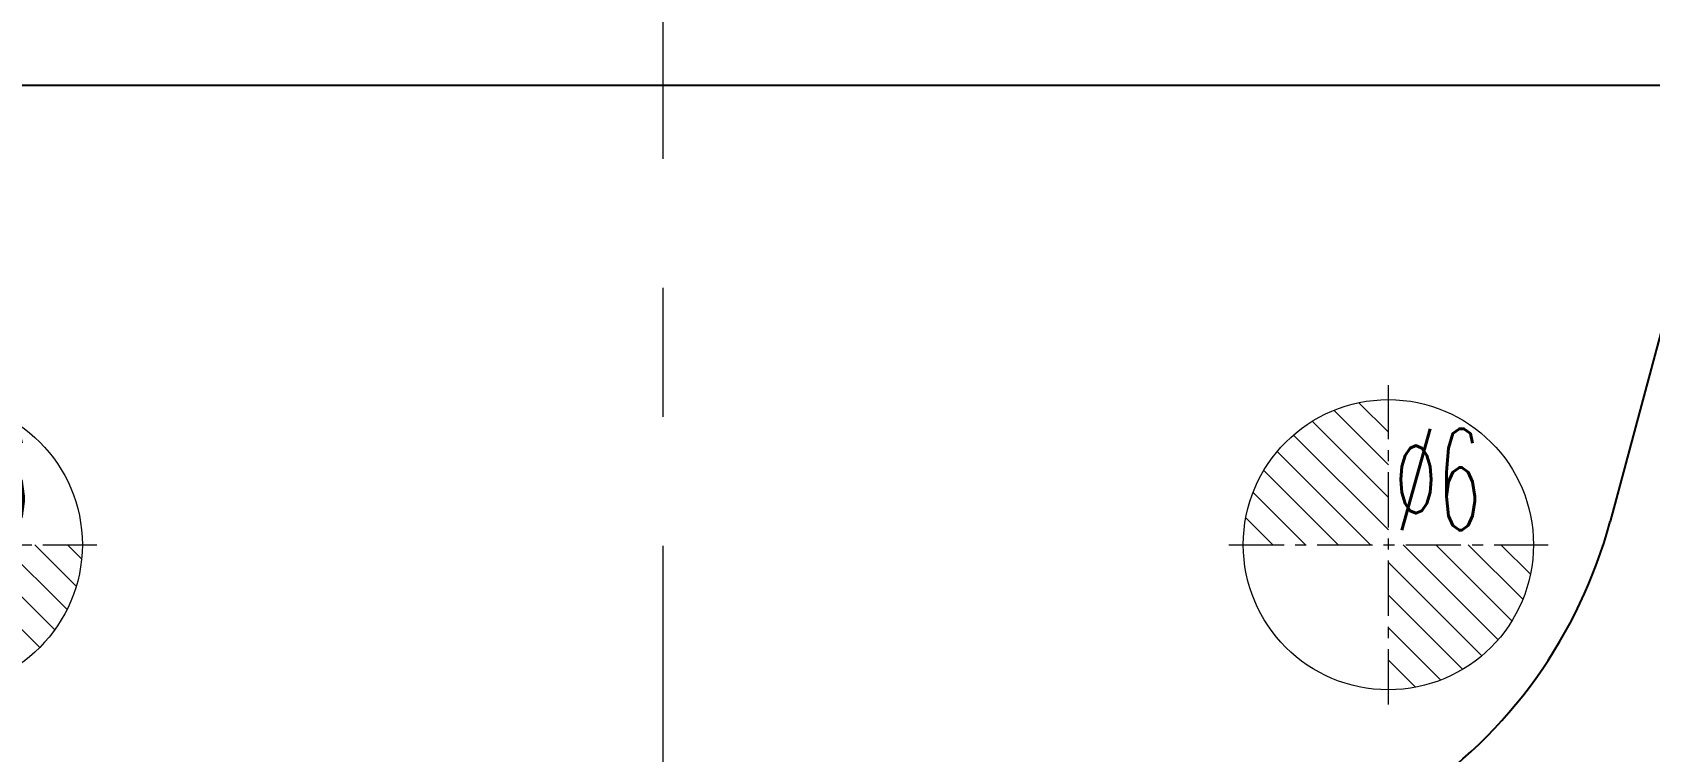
# Model space of a CAD drawing. Header units: millimetres. Extents: x -1495 to -116, y -3881 to 1305.
# Drawn here: x -748.33 to -714.9, y -403.09 to -388.21 of the extents above; entities that cross this region are included whole.
import ezdxf

# ---------------------------------------------------------------- set-up
doc = ezdxf.new("R2010")
doc.units = ezdxf.units.MM
doc.header["$LTSCALE"] = 16.335
doc.linetypes.add('CENTER', pattern=[0.6, 0.375, -0.075, 0.075, -0.075])
doc.layers.get('0').update_dxf_attribs({"linetype": 'CONTINUOUS'})
doc.layers.add('epin', color=13, linetype='CONTINUOUS', lineweight=9)
doc.layers.add('moldbase', color=7, linetype='CONTINUOUS', lineweight=20)
doc.styles.add('TXT05', font='txt.shx', dxfattribs={"width": 0.5, "bigfont": 'gbcbig.shx'})

# ---------------------------------------------------------------- blocks, each defined once
blk = doc.blocks.new('epin_ejp_6')
at = {"layer": 'epin'}
h = blk.add_hatch(dxfattribs=at)
h.set_pattern_fill('_ANSI31', color=123, scale=0.15, angle=90, style=0)
h.set_pattern_definition([(135, (735.3002, 266.8078), (-0.3367596, -0.3367596), [])])
h.paths.add_polyline_path([(0, 3, 0.414214), (-3, 0), (0, 0)])
h.paths.add_polyline_path([(3, 0), (0, 0), (0, -3, 0.414214)])
at = {"layer": 'epin', "color": 1, "linetype": 'CENTER', "ltscale": 0.186593}
for p, q in [((0, -3.3), (0, 3.3)), ((-3.3, 0), (3.3, 0))]:
    blk.add_line(p, q, dxfattribs=at)
at = {"layer": 'epin'}
blk.add_circle((0, 0), 3, dxfattribs=at)
at = {"layer": 'epin', "color": 6, "style": 'TXT05', "width": 0.5}
blk.add_text('%%c6', height=2.1, dxfattribs=at).set_placement((0.12, 0.3))
blk = doc.blocks.new('5')
at = {"layer": 'epin'}
for p in [(-962.875, 2305.128), (-932.875, 2305.128)]:
    blk.add_blockref('epin_ejp_6', p, dxfattribs=at)

msp = doc.modelspace()

# ---------------------------------------------------------------- linework, layer by layer
at = {"color": 7, "linetype": 'Continuous'}
msp.add_line((-713.3, -389.312), (-757.3, -389.312), dxfattribs=at)
msp.add_line((-713.3, -389.312), (-715.715, -398.326))
msp.add_arc((-725.375, -395.737), 10, 303.623, 345)
at = {"layer": 'moldbase', "color": 1, "linetype": 'CENTER', "ltscale": 2.176921}
msp.add_line((-735.3, -206.808), (-735.3, -556.808), dxfattribs=at)

# ---------------------------------------------------------------- block references
msp.add_blockref('5', (212.574, -2703.936))

doc.saveas('drawing.dxf')
